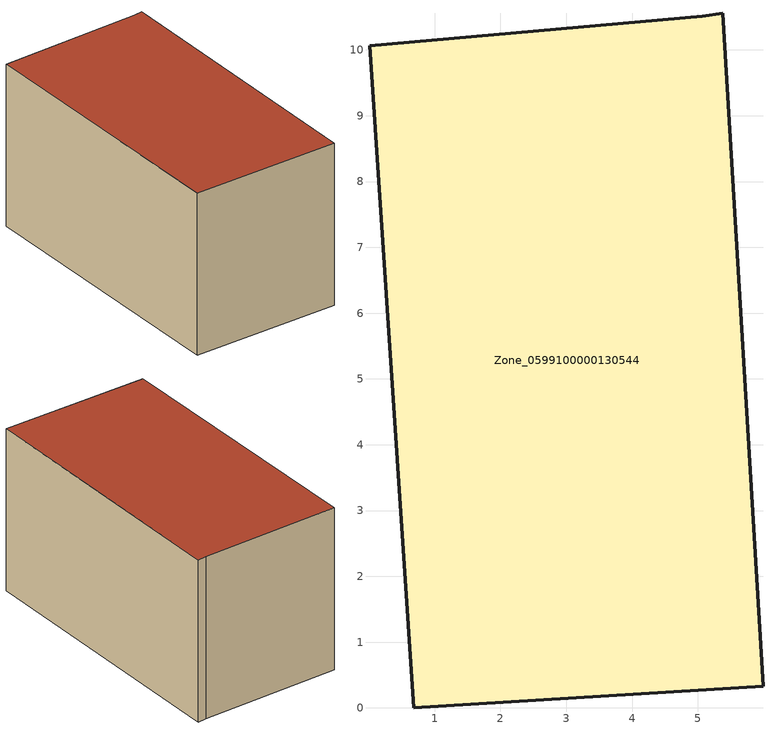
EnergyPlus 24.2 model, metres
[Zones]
Zone_0599100000130544
 floor ground (C_G): 5.99,0.33 0.68,0 0.01,10.07 5.07,10.52 5.38,10.56 z0
 wall outside (C_F): 5.99,0.33 5.38,10.56 5.07,10.52 0.01,10.07 0.68,0 5.99,0.33 z0:5.86
 roof outside (C_R): 0.68,0 5.99,0.33 5.38,10.56 5.07,10.52 0.01,10.07 z5.86
[BUILDING]
Pand.0599100000130544: North Axis=0; Terrain=City; Loads Convergence Tolerance Value=0.04; Temperature Convergence Tolerance Value=0.4; Solar Distribution=FullExterior; Maximum Number of Warmup Days=25; Minimum Number of Warmup Days=1
[Site:Location]
Rotterdam.The.Hague.AP_ZH_NLD Design_Conditions: Latitude=51.96; Longitude=4.45; Time Zone=1; Elevation=-4.5
[SITE:GROUNDTEMPERATURE:BUILDINGSURFACE]
18, 18, 18, 18, 18, 18, 18, 18, 18, 18, 18, 18
[MATERIAL] Thermal Absorptance=0.9; Solar Absorptance=0.7; Visible Absorptance=0.7
Name | Roughness | Thickness | Conductivity | Density | Specific Heat
G.TI.1946-1964 | MediumSmooth | 0.15 | 1 | 540 | 1210
F.TI.1946-1964 | Rough | 0.3 | 0.857143 | 1920 | 840
R.TI.1946-1964 | MediumRough | 0.2 | 0.277778 | 1500 | 1000
[CONSTRUCTION]
C_G: G.TI.1946-1964
C_F: F.TI.1946-1964
C_R: R.TI.1946-1964
[ZONE]
Zone_0599100000130544: Type=1; Multiplier=1; Ceiling Height=Autocalculate; Volume=Autocalculate; Floor Area=autocalculate; Part of Total Floor Area=Yes
[ZONEINFILTRATION:DESIGNFLOWRATE]
Infil_Zone_0599100000130544: Zone or ZoneList or Space or SpaceList=Zone_0599100000130544; Schedule=AlwaysOn; Design Flow Rate Calculation Method=Flow/Area; Flow Rate per Floor Area=0.003; Constant Term Coefficient=1; Temperature Term Coefficient=0; Velocity Term Coefficient=0; Velocity Squared Term Coefficient=0
[HVACTEMPLATE:ZONE:IDEALLOADSAIRSYSTEM]
Zone_0599100000130544: Maximum Heating Supply Air Temperature=50; Minimum Cooling Supply Air Temperature=13; Maximum Heating Supply Air Humidity Ratio=0.0156; Minimum Cooling Supply Air Humidity Ratio=0.0077; Heating Limit=NoLimit; Cooling Limit=NoLimit; Dehumidification Control Type=ConstantSensibleHeatRatio; Cooling Sensible Heat Ratio=0.7; Dehumidification Setpoint=60; Humidification Control Type=None; Humidification Setpoint=30; Outdoor Air Method=None; Outdoor Air Flow Rate per Person=0.00944; Outdoor Air Flow Rate per Zone Floor Area=0; Outdoor Air Flow Rate per Zone=0; Demand Controlled Ventilation Type=None; Outdoor Air Economizer Type=NoEconomizer; Heat Recovery Type=None; Sensible Heat Recovery Effectiveness=0.7; Latent Heat Recovery Effectiveness=0.65
[ZONECONTROL:THERMOSTAT]
ThermostatControl_Zone_0599100000130544: Zone or ZoneList=Zone_0599100000130544; Control Type Schedule=DualSetpointControlType; Control 1=Thermostat_Zone_0599100000130544; Temperature Difference Between Cutout And Setpoint=0
[THERMOSTATSETPOINT:DUALSETPOINT]
Thermostat_Zone_0599100000130544: Heating Setpoint Temperature Schedule=HeatingSetpoint_Zone_0599100000130544; Cooling Setpoint Temperature Schedule=CoolingSetpoint_Zone_0599100000130544
[SCHEDULE:COMPACT]
HeatingSetpoint_Zone_0599100000130544: Through: 12/31, For: AllDays, Until: 24:00, 21
CoolingSetpoint_Zone_0599100000130544: Through: 12/31, For: AllDays, Until: 24:00, 24
DualSetpointControlType: Through: 12/31, For: AllDays, Until: 24:00, 4
AlwaysOn: Through: 12/31, For: AllDays, Until: 24:00, 1
